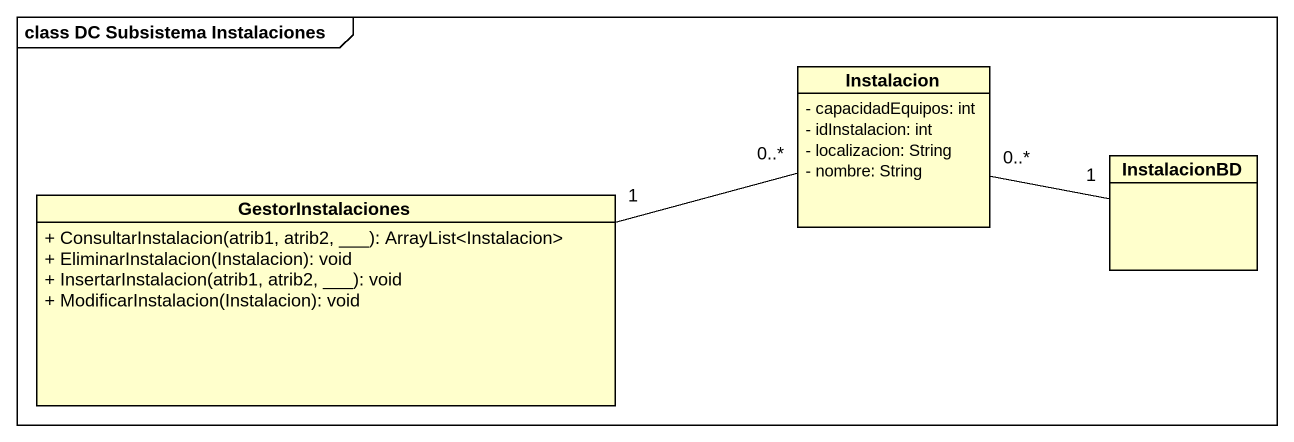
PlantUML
@startuml
mainframe class DC Subsistema Instalaciones
hide circle
hide empty members
skinparam classAttributeIconSize 0
class Instalacion {
  - capacidadEquipos: int
  - idInstalacion: int
  - localizacion: String
  - nombre: String
}
class GestorInstalaciones {
  + ConsultarInstalacion(atrib1, atrib2, ___): ArrayList<Instalacion>
  + EliminarInstalacion(Instalacion): void
  + InsertarInstalacion(atrib1, atrib2, ___): void
  + ModificarInstalacion(Instalacion): void
}
class InstalacionBD
Instalacion "0..*" -right- "1" InstalacionBD
GestorInstalaciones "1" -right- "0..*" Instalacion
@enduml
